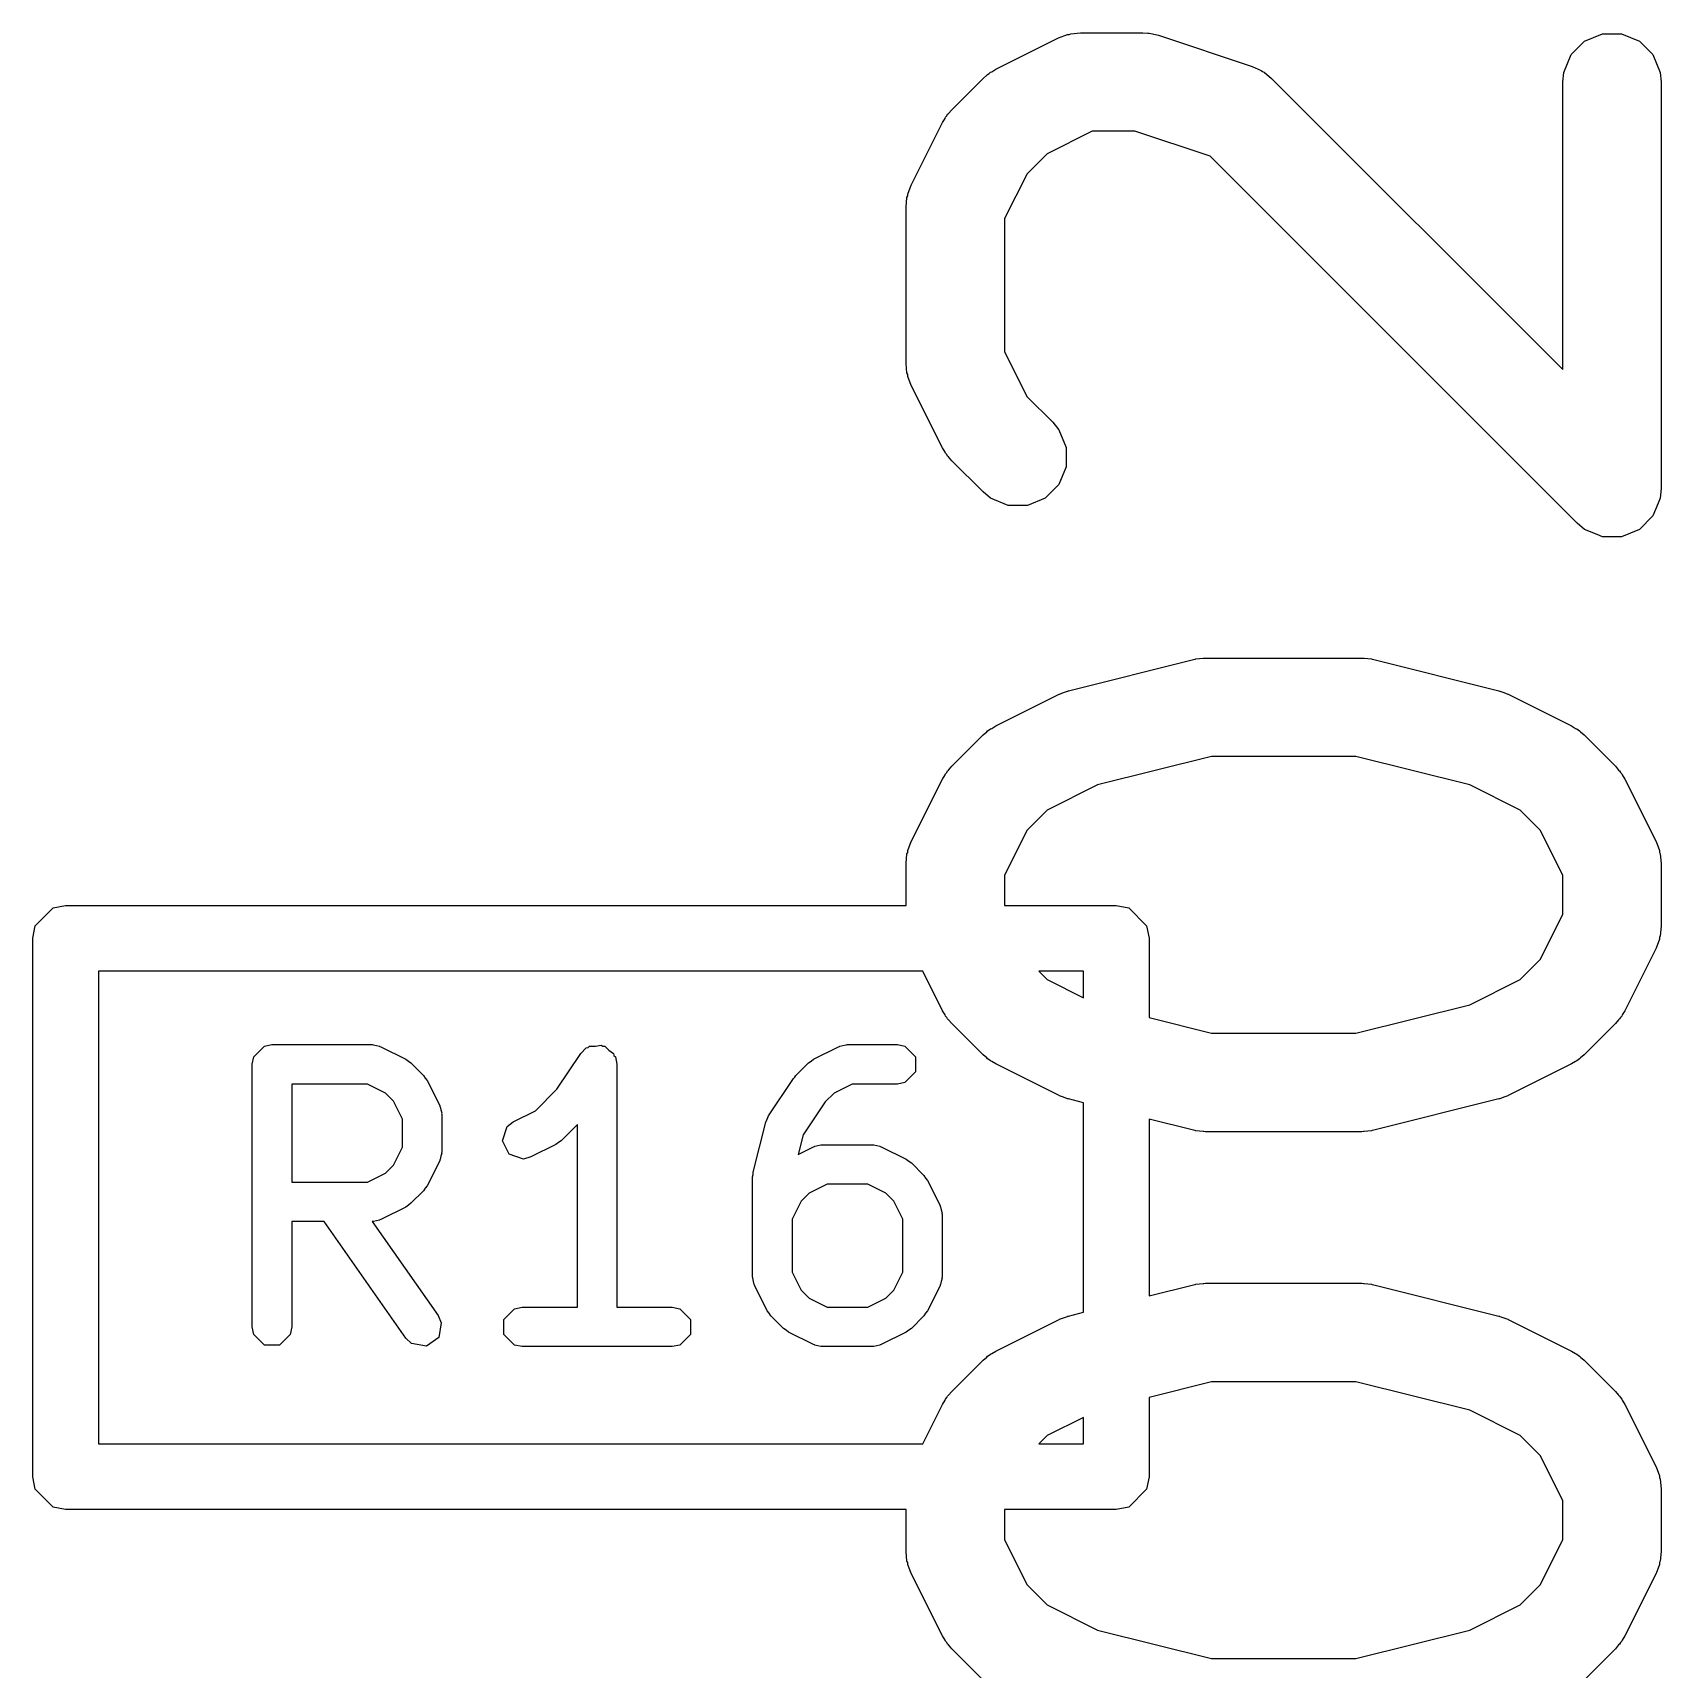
# Model space of a CAD drawing. Header units: millimetres. Extents: x 129 to 276, y -185 to -58.
# Drawn here: x 198.9 to 201.38, y -84.453 to -81.961 of the extents above; entities that cross this region are included whole.
import ezdxf

# ---------------------------------------------------------------- set-up
doc = ezdxf.new("R2010")
doc.units = ezdxf.units.MM
doc.layers.add('F.Fab', color=9, linetype='CONTINUOUS', true_color=0xafafaf)

msp = doc.modelspace()

# ---------------------------------------------------------------- linework, layer by layer
at = {"layer": 'F.Fab', "linetype": 'CONTINUOUS'}
for p, q in [((200.366516, -82.016251), (200.461754, -81.968632)), ((200.461754, -81.968632), (200.475485, -81.963377)), ((200.475485, -81.963377), (200.478174, -81.963185)), ((200.478174, -81.963185), (200.480663, -81.962155)), ((200.480663, -81.962155), (200.495295, -81.960714)), ((200.495295, -81.960714), (200.590533, -81.960714)), ((200.590533, -81.960714), (200.597938, -81.961443)), ((200.597938, -81.961443), (200.599913, -81.961303)), ((200.599913, -81.961303), (200.60251, -81.961893)), ((200.60251, -81.961893), (200.605165, -81.962155)), ((200.605165, -81.962155), (200.606996, -81.962913)), ((200.606996, -81.962913), (200.61425, -81.964563)), ((200.61425, -81.964563), (200.757107, -82.012182)), ((201.242459, -81.994046), (201.263151, -81.973354)), ((201.263151, -81.973354), (201.290187, -81.962155)), ((201.290187, -81.962155), (201.319451, -81.962155)), ((201.319451, -81.962155), (201.346487, -81.973354)), ((201.346487, -81.973354), (201.367179, -81.994046)), ((201.23126, -82.021082), (201.242459, -81.994046)), ((201.367179, -81.994046), (201.378378, -82.021082)), ((200.299405, -82.077919), (200.347024, -82.0303)), ((200.347024, -82.0303), (200.352773, -82.025581)), ((200.352773, -82.025581), (200.354073, -82.024083)), ((200.354073, -82.024083), (200.356332, -82.022661)), ((200.356332, -82.022661), (200.358389, -82.020973)), ((200.358389, -82.020973), (200.360216, -82.020215)), ((200.360216, -82.020215), (200.366516, -82.016251)), ((200.757107, -82.012182), (200.770532, -82.018176)), ((200.770532, -82.018176), (200.772567, -82.019941)), ((200.772567, -82.019941), (200.775058, -82.020973)), ((200.775058, -82.020973), (200.786423, -82.0303)), ((200.786423, -82.0303), (201.229819, -82.473695)), ((201.229819, -82.035714), (201.23126, -82.021082)), ((201.378378, -82.021082), (201.379819, -82.035714)), ((201.229819, -82.473695), (201.229819, -82.035714)), ((201.379819, -82.035714), (201.379819, -82.654761)), ((200.294686, -82.083668), (200.299405, -82.077919)), ((200.237737, -82.192649), (200.285356, -82.097411)), ((200.285356, -82.097411), (200.28932, -82.091111)), ((200.28932, -82.091111), (200.290078, -82.089284)), ((200.290078, -82.089284), (200.291766, -82.087227)), ((200.291766, -82.087227), (200.293188, -82.084968)), ((200.293188, -82.084968), (200.294686, -82.083668)), ((200.513, -82.110714), (200.444484, -82.144972)), ((200.578363, -82.110714), (200.513, -82.110714)), ((200.692876, -82.148885), (200.578363, -82.110714)), ((200.444484, -82.144972), (200.414077, -82.175379)), ((201.251786, -82.707794), (200.692876, -82.148885)), ((200.414077, -82.175379), (200.379819, -82.243895)), ((200.232482, -82.206381), (200.237737, -82.192649)), ((200.229819, -82.22619), (200.23126, -82.211558)), ((200.229819, -82.464285), (200.229819, -82.22619)), ((200.23126, -82.211558), (200.232291, -82.209068)), ((200.232291, -82.209068), (200.232482, -82.206381)), ((200.379819, -82.243895), (200.379819, -82.44658)), ((200.379819, -82.44658), (200.414077, -82.515096)), ((200.23126, -82.478917), (200.229819, -82.464285)), ((200.232291, -82.481406), (200.23126, -82.478917)), ((200.232482, -82.484094), (200.232291, -82.481406)), ((200.237737, -82.497826), (200.232482, -82.484094)), ((200.285356, -82.593064), (200.237737, -82.497826)), ((200.414077, -82.515096), (200.45309, -82.554109)), ((200.45309, -82.554109), (200.462417, -82.565474)), ((200.462417, -82.565474), (200.473616, -82.59251)), ((200.28932, -82.599363), (200.285356, -82.593064)), ((200.290078, -82.601191), (200.28932, -82.599363)), ((200.291766, -82.603247), (200.290078, -82.601191)), ((200.293188, -82.605507), (200.291766, -82.603247)), ((200.473616, -82.59251), (200.473616, -82.621773)), ((200.294686, -82.606806), (200.293188, -82.605507)), ((200.299405, -82.612556), (200.294686, -82.606806)), ((200.347024, -82.660175), (200.299405, -82.612556)), ((200.473616, -82.621773), (200.462417, -82.648809)), ((200.462417, -82.648809), (200.441724, -82.669502)), ((200.358389, -82.669502), (200.347024, -82.660175)), ((200.385425, -82.680701), (200.358389, -82.669502)), ((200.441724, -82.669502), (200.414688, -82.680701)), ((201.375098, -82.677311), (201.36718, -82.696429)), ((201.378378, -82.669393), (201.375098, -82.677311)), ((201.379819, -82.654761), (201.378378, -82.669393)), ((200.414688, -82.680701), (200.385425, -82.680701)), ((201.36718, -82.696429), (201.346487, -82.717121)), ((201.263151, -82.717122), (201.251786, -82.707794)), ((201.282268, -82.72504), (201.263151, -82.717122)), ((201.290187, -82.72832), (201.282268, -82.72504)), ((201.290188, -82.72832), (201.290187, -82.72832)), ((201.319451, -82.72832), (201.290188, -82.72832)), ((201.346487, -82.717121), (201.319451, -82.72832)), ((200.477105, -82.962953), (200.667581, -82.915334)), ((200.667581, -82.915334), (200.670117, -82.914958)), ((200.670117, -82.914958), (200.671139, -82.914536)), ((200.671139, -82.914536), (200.676651, -82.913993)), ((200.676651, -82.913993), (200.682125, -82.913184)), ((200.682125, -82.913184), (200.683217, -82.913346)), ((200.683217, -82.913346), (200.685771, -82.913095)), ((200.685771, -82.913095), (200.923866, -82.913095)), ((200.923866, -82.913095), (200.926419, -82.913346)), ((200.926419, -82.913346), (200.927512, -82.913184)), ((200.927512, -82.913184), (200.932985, -82.913993)), ((200.932985, -82.913993), (200.938498, -82.914536)), ((200.938498, -82.914536), (200.939519, -82.914958)), ((200.939519, -82.914958), (200.942056, -82.915334)), ((200.942056, -82.915334), (201.132532, -82.962953)), ((200.366516, -83.016251), (200.461754, -82.968632)), ((200.461754, -82.968632), (200.462823, -82.968222)), ((200.462823, -82.968222), (200.463259, -82.9679)), ((200.463259, -82.9679), (200.469395, -82.965707)), ((200.469395, -82.965707), (200.475485, -82.963377)), ((200.475485, -82.963377), (200.476025, -82.963338)), ((200.476025, -82.963338), (200.477105, -82.962953)), ((201.132532, -82.962953), (201.133611, -82.963338)), ((201.133611, -82.963338), (201.134151, -82.963377)), ((201.134151, -82.963377), (201.140232, -82.965704)), ((201.140232, -82.965704), (201.146378, -82.9679)), ((201.146378, -82.9679), (201.146813, -82.968222)), ((201.146813, -82.968222), (201.147883, -82.968632)), ((201.147883, -82.968632), (201.243121, -83.016251)), ((200.347024, -83.0303), (200.352773, -83.025581)), ((200.352773, -83.025581), (200.354073, -83.024083)), ((200.354073, -83.024083), (200.356332, -83.022661)), ((200.356332, -83.022661), (200.358389, -83.020973)), ((200.358389, -83.020973), (200.360216, -83.020215)), ((200.360216, -83.020215), (200.366516, -83.016251)), ((201.243121, -83.016251), (201.249417, -83.020214)), ((201.249417, -83.020214), (201.251247, -83.020972)), ((201.251247, -83.020972), (201.253305, -83.022661)), ((201.253305, -83.022661), (201.255564, -83.024083)), ((201.255564, -83.024083), (201.256863, -83.025581)), ((201.256863, -83.025581), (201.262612, -83.030299)), ((200.299405, -83.077919), (200.347024, -83.0303)), ((201.262612, -83.030299), (201.310232, -83.077918)), ((200.294686, -83.083668), (200.299405, -83.077919)), ((200.695005, -83.063095), (200.521471, -83.106478)), ((200.914632, -83.063095), (200.695005, -83.063095)), ((201.088166, -83.106478), (200.914632, -83.063095)), ((201.310232, -83.077918), (201.31495, -83.083667)), ((200.237737, -83.192649), (200.285356, -83.097411)), ((200.285356, -83.097411), (200.28932, -83.091111)), ((200.28932, -83.091111), (200.290078, -83.089284)), ((200.290078, -83.089284), (200.291766, -83.087227)), ((200.291766, -83.087227), (200.293188, -83.084968)), ((200.293188, -83.084968), (200.294686, -83.083668)), ((201.31495, -83.083667), (201.31645, -83.084968)), ((201.31645, -83.084968), (201.317872, -83.087227)), ((201.317872, -83.087227), (201.31956, -83.089284)), ((201.31956, -83.089284), (201.320317, -83.091111)), ((201.320317, -83.091111), (201.324282, -83.097411)), ((201.324282, -83.097411), (201.371901, -83.192649)), ((200.521471, -83.106478), (200.444484, -83.144972)), ((201.165153, -83.144972), (201.088166, -83.106478)), ((200.444484, -83.144972), (200.414077, -83.175379)), ((201.195561, -83.175379), (201.165153, -83.144972)), ((200.414077, -83.175379), (200.379819, -83.243895)), ((201.229819, -83.243895), (201.195561, -83.175379)), ((200.232482, -83.206381), (200.237737, -83.192649)), ((201.371901, -83.192649), (201.377156, -83.20638)), ((200.229819, -83.22619), (200.23126, -83.211558)), ((200.229819, -83.29), (200.229819, -83.22619)), ((200.23126, -83.211558), (200.232291, -83.209068)), ((200.232291, -83.209068), (200.232482, -83.206381)), ((201.377156, -83.20638), (201.377347, -83.209069)), ((201.377347, -83.209069), (201.378378, -83.211558)), ((201.378378, -83.211558), (201.379819, -83.22619)), ((201.379819, -83.22619), (201.379819, -83.321428)), ((200.379819, -83.243895), (200.379819, -83.29)), ((201.229819, -83.303723), (201.229819, -83.243895)), ((198.903806, -83.320866), (198.930866, -83.293806)), ((198.930866, -83.293806), (198.95, -83.29)), ((198.95, -83.29), (200.229819, -83.29)), ((200.379819, -83.29), (200.55, -83.29)), ((200.55, -83.29), (200.569134, -83.293806)), ((200.569134, -83.293806), (200.596194, -83.320866)), ((198.9, -83.34), (198.903806, -83.320866)), ((200.596194, -83.320866), (200.6, -83.34)), ((201.195561, -83.372238), (201.229819, -83.303723)), ((201.379819, -83.321428), (201.378378, -83.33606)), ((198.9, -84.16), (198.9, -83.34)), ((200.6, -83.34), (200.6, -83.460771)), ((201.377156, -83.341238), (201.371901, -83.354969)), ((201.377347, -83.338548), (201.377156, -83.341238)), ((201.378378, -83.33606), (201.377347, -83.338548)), ((201.165153, -83.402645), (201.195561, -83.372238)), ((201.371901, -83.354969), (201.324282, -83.450207)), ((199, -83.39), (199, -84.11)), ((200.255252, -83.39), (199, -83.39)), ((200.285356, -83.450207), (200.255252, -83.39)), ((200.431838, -83.39), (200.444484, -83.402646)), ((200.5, -83.39), (200.431838, -83.39)), ((200.5, -83.430403), (200.5, -83.39)), ((200.444484, -83.402646), (200.5, -83.430403)), ((201.088166, -83.441139), (201.165153, -83.402645)), ((200.28932, -83.456506), (200.285356, -83.450207)), ((200.914632, -83.484523), (201.088166, -83.441139)), ((201.324282, -83.450207), (201.320317, -83.456506)), ((200.290078, -83.458334), (200.28932, -83.456506)), ((200.291766, -83.46039), (200.290078, -83.458334)), ((200.293188, -83.46265), (200.291766, -83.46039)), ((200.294686, -83.463949), (200.293188, -83.46265)), ((200.299405, -83.469699), (200.294686, -83.463949)), ((200.347024, -83.517318), (200.299405, -83.469699)), ((200.6, -83.460771), (200.695005, -83.484523)), ((201.310232, -83.4697), (201.262612, -83.517319)), ((201.31495, -83.46395), (201.310232, -83.4697)), ((201.31645, -83.46265), (201.31495, -83.46395)), ((201.317872, -83.46039), (201.31645, -83.46265)), ((201.31956, -83.458334), (201.317872, -83.46039)), ((201.320317, -83.456506), (201.31956, -83.458334)), ((200.695005, -83.484523), (200.914632, -83.484523)), ((199.234286, -83.531927), (199.23657, -83.520446)), ((199.23657, -83.520446), (199.252805, -83.504211)), ((199.252805, -83.504211), (199.264286, -83.501927)), ((199.264286, -83.501927), (199.416667, -83.501927)), ((199.416667, -83.501927), (199.418141, -83.50222)), ((199.418141, -83.50222), (199.418793, -83.502003)), ((199.418793, -83.502003), (199.423429, -83.503272)), ((199.423429, -83.503272), (199.428148, -83.504211)), ((199.428148, -83.504211), (199.428634, -83.504697)), ((199.428634, -83.504697), (199.430084, -83.505094)), ((199.430084, -83.505094), (199.468179, -83.524142)), ((199.468179, -83.524142), (199.471982, -83.527094)), ((199.698116, -83.569954), (199.734563, -83.515286)), ((199.734563, -83.515286), (199.742832, -83.507)), ((199.742832, -83.507), (199.745859, -83.506394)), ((199.745859, -83.506394), (199.748043, -83.504211)), ((199.748043, -83.504211), (199.756776, -83.504211)), ((199.756776, -83.504211), (199.765346, -83.502497)), ((199.765346, -83.502497), (199.767917, -83.504211)), ((199.767917, -83.504211), (199.771005, -83.504211)), ((199.771005, -83.504211), (199.777181, -83.510387)), ((199.777181, -83.510387), (199.784451, -83.515234)), ((199.784451, -83.515234), (199.785056, -83.518262)), ((199.785056, -83.518262), (199.78724, -83.520446)), ((199.78724, -83.520446), (199.789524, -83.531927)), ((200.085173, -83.527084), (200.088964, -83.524142)), ((200.088964, -83.524142), (200.12706, -83.505094)), ((200.12706, -83.505094), (200.128508, -83.504697)), ((200.128508, -83.504697), (200.128995, -83.504211)), ((200.128995, -83.504211), (200.133706, -83.503273)), ((200.133706, -83.503273), (200.13835, -83.502002)), ((200.13835, -83.502002), (200.139003, -83.502219)), ((200.139003, -83.502219), (200.140476, -83.501927)), ((200.140476, -83.501927), (200.216666, -83.501927)), ((200.216666, -83.501927), (200.228147, -83.504211)), ((200.228147, -83.504211), (200.244382, -83.520446)), ((200.244382, -83.520446), (200.244382, -83.543408)), ((200.352773, -83.522036), (200.347024, -83.517318)), ((200.354073, -83.523535), (200.352773, -83.522036)), ((200.356332, -83.524956), (200.354073, -83.523535)), ((200.358389, -83.526645), (200.356332, -83.524956)), ((201.253305, -83.524956), (201.251247, -83.526646)), ((201.255564, -83.523535), (201.253305, -83.524956)), ((201.256863, -83.522036), (201.255564, -83.523535)), ((201.262612, -83.517319), (201.256863, -83.522036)), ((199.234286, -83.931927), (199.234286, -83.531927)), ((199.471982, -83.527094), (199.475975, -83.529762)), ((199.475975, -83.529762), (199.495023, -83.548809)), ((199.495023, -83.548809), (199.497699, -83.552815)), ((199.789524, -83.531927), (199.789524, -83.901927)), ((200.058371, -83.553381), (200.060471, -83.551275)), ((200.060471, -83.551275), (200.06212, -83.548809)), ((200.06212, -83.548809), (200.081167, -83.529761)), ((200.081167, -83.529761), (200.085173, -83.527084)), ((200.244382, -83.543408), (200.228147, -83.559643)), ((200.360216, -83.527402), (200.358389, -83.526645)), ((200.366516, -83.531367), (200.360216, -83.527402)), ((200.461754, -83.578986), (200.366516, -83.531367)), ((201.243121, -83.531367), (201.147883, -83.578986)), ((201.249417, -83.527403), (201.243121, -83.531367)), ((201.251247, -83.526646), (201.249417, -83.527403)), ((199.409584, -83.561927), (199.294286, -83.561927)), ((199.294286, -83.561927), (199.294286, -83.711451)), ((199.436991, -83.57563), (199.409584, -83.561927)), ((199.449153, -83.587793), (199.436991, -83.57563)), ((199.497699, -83.552815), (199.500642, -83.556606)), ((199.500642, -83.556606), (199.51969, -83.594702)), ((199.665562, -83.602509), (199.698116, -83.569954)), ((200.020276, -83.610524), (200.058371, -83.553381)), ((200.120151, -83.57563), (200.106645, -83.589135)), ((200.147559, -83.561927), (200.120151, -83.57563)), ((200.216666, -83.561927), (200.147559, -83.561927)), ((200.228147, -83.559643), (200.216666, -83.561927)), ((199.462857, -83.6152), (199.449153, -83.587793)), ((199.51969, -83.594702), (199.520086, -83.59615)), ((199.520086, -83.59615), (199.520573, -83.596637)), ((199.520573, -83.596637), (199.52151, -83.601348)), ((199.52151, -83.601348), (199.522782, -83.605992)), ((200.106645, -83.589135), (200.073081, -83.639483)), ((200.462823, -83.579395), (200.461754, -83.578986)), ((200.463259, -83.579718), (200.462823, -83.579395)), ((200.469395, -83.58191), (200.463259, -83.579718)), ((200.475485, -83.584241), (200.469395, -83.58191)), ((200.476025, -83.584279), (200.475485, -83.584241)), ((200.477105, -83.584665), (200.476025, -83.584279)), ((200.5, -83.590388), (200.477105, -83.584665)), ((200.5, -83.90961), (200.5, -83.590388)), ((201.132532, -83.584665), (200.942056, -83.632284)), ((201.133611, -83.584279), (201.132532, -83.584665)), ((201.134151, -83.584241), (201.133611, -83.584279)), ((201.140232, -83.581913), (201.134151, -83.584241)), ((201.146378, -83.579718), (201.140232, -83.581913)), ((201.146813, -83.579395), (201.146378, -83.579718)), ((201.147883, -83.578986), (201.146813, -83.579395)), ((199.462857, -83.658177), (199.462857, -83.6152)), ((199.522782, -83.605992), (199.522564, -83.606645)), ((199.522564, -83.606645), (199.522857, -83.608118)), ((199.522857, -83.608118), (199.522857, -83.66526)), ((199.622574, -83.626558), (199.631821, -83.61938)), ((199.631821, -83.61938), (199.665562, -83.602509)), ((199.729524, -83.6234), (199.704546, -83.648378)), ((199.729524, -83.901927), (199.729524, -83.6234)), ((199.997086, -83.69608), (200.016134, -83.619889)), ((200.016134, -83.619889), (200.018317, -83.615267)), ((200.018317, -83.615267), (200.020276, -83.610524)), ((200.667581, -83.632284), (200.6, -83.615388)), ((200.6, -83.615388), (200.6, -83.88461)), ((199.615314, -83.648339), (199.622574, -83.626558)), ((199.625583, -83.668877), (199.615314, -83.648339)), ((199.700553, -83.651045), (199.69675, -83.653998)), ((199.704546, -83.648378), (199.700553, -83.651045)), ((200.073081, -83.639483), (200.065671, -83.669121)), ((200.670117, -83.632659), (200.667581, -83.632284)), ((200.671139, -83.633082), (200.670117, -83.632659)), ((200.676651, -83.633624), (200.671139, -83.633082)), ((200.682125, -83.634434), (200.676651, -83.633624)), ((200.683217, -83.634271), (200.682125, -83.634434)), ((200.685771, -83.634523), (200.683217, -83.634271)), ((200.923866, -83.634523), (200.685771, -83.634523)), ((200.926419, -83.634271), (200.923866, -83.634523)), ((200.927512, -83.634434), (200.926419, -83.634271)), ((200.932985, -83.633624), (200.927512, -83.634434)), ((200.938498, -83.633082), (200.932985, -83.633624)), ((200.939519, -83.632659), (200.938498, -83.633082)), ((200.942056, -83.632284), (200.939519, -83.632659)), ((199.449153, -83.685584), (199.462857, -83.658177)), ((199.52151, -83.672029), (199.520573, -83.676741)), ((199.522782, -83.667386), (199.52151, -83.672029)), ((199.522857, -83.66526), (199.522564, -83.666732)), ((199.522564, -83.666732), (199.522782, -83.667386)), ((199.647364, -83.676137), (199.625583, -83.668877)), ((199.658655, -83.673046), (199.647364, -83.676137)), ((199.69675, -83.653998), (199.658655, -83.673046)), ((200.065671, -83.669121), (200.088964, -83.657475)), ((200.088964, -83.657475), (200.090412, -83.657078)), ((200.090412, -83.657078), (200.090899, -83.656592)), ((200.090899, -83.656592), (200.09561, -83.655654)), ((200.09561, -83.655654), (200.100254, -83.654383)), ((200.100254, -83.654383), (200.100907, -83.6546)), ((200.100907, -83.6546), (200.10238, -83.654308)), ((200.10238, -83.654308), (200.178571, -83.654308)), ((200.178571, -83.654308), (200.180045, -83.654601)), ((200.180045, -83.654601), (200.180697, -83.654384)), ((200.180697, -83.654384), (200.185333, -83.655653)), ((200.185333, -83.655653), (200.190052, -83.656592)), ((200.190052, -83.656592), (200.190538, -83.657078)), ((200.190538, -83.657078), (200.191988, -83.657475)), ((200.191988, -83.657475), (200.230083, -83.676523)), ((199.409584, -83.711451), (199.436991, -83.697747)), ((199.436991, -83.697747), (199.449153, -83.685584)), ((199.51969, -83.678676), (199.500642, -83.716772)), ((199.520086, -83.677227), (199.51969, -83.678676)), ((199.520573, -83.676741), (199.520086, -83.677227)), ((199.99619, -83.703356), (199.996907, -83.699749)), ((199.996907, -83.699749), (199.997086, -83.69608)), ((200.230083, -83.676523), (200.233879, -83.67947)), ((200.233879, -83.67947), (200.237879, -83.682142)), ((200.237879, -83.682142), (200.256926, -83.701189)), ((199.294286, -83.711451), (199.409584, -83.711451)), ((199.495023, -83.724569), (199.475975, -83.743616)), ((199.497699, -83.720562), (199.495023, -83.724569)), ((199.500642, -83.716772), (199.497699, -83.720562)), ((199.99619, -83.855737), (199.99619, -83.703356)), ((200.109463, -83.714308), (200.082055, -83.728012)), ((200.171488, -83.714308), (200.109463, -83.714308)), ((200.198894, -83.728011), (200.171488, -83.714308)), ((200.256926, -83.701189), (200.259597, -83.705186)), ((200.259597, -83.705186), (200.262547, -83.708987)), ((200.262547, -83.708987), (200.281594, -83.747083)), ((199.468179, -83.749236), (199.430084, -83.768284)), ((199.471982, -83.746283), (199.468179, -83.749236)), ((199.475975, -83.743616), (199.471982, -83.746283)), ((200.069893, -83.740173), (200.05619, -83.767581)), ((200.082055, -83.728012), (200.069893, -83.740173)), ((200.211058, -83.740175), (200.198894, -83.728011)), ((200.224761, -83.76758), (200.211058, -83.740175)), ((200.281594, -83.747083), (200.28199, -83.748531)), ((200.28199, -83.748531), (200.282477, -83.749018)), ((200.282477, -83.749018), (200.283415, -83.753737)), ((199.343904, -83.771451), (199.294286, -83.771451)), ((199.294286, -83.771451), (199.294286, -83.931927)), ((199.46828, -83.94913), (199.343904, -83.771451)), ((199.418141, -83.771157), (199.417085, -83.771367)), ((199.417085, -83.771367), (199.517434, -83.914723)), ((199.418793, -83.771375), (199.418141, -83.771157)), ((199.423429, -83.770105), (199.418793, -83.771375)), ((199.428148, -83.769167), (199.423429, -83.770105)), ((199.428634, -83.76868), (199.428148, -83.769167)), ((199.430084, -83.768284), (199.428634, -83.76868)), ((200.05619, -83.767581), (200.05619, -83.848654)), ((200.224761, -83.848655), (200.224761, -83.76758)), ((200.283415, -83.753737), (200.284685, -83.758373)), ((200.284685, -83.758373), (200.284467, -83.759024)), ((200.284467, -83.759024), (200.284761, -83.760499)), ((200.284761, -83.760499), (200.284761, -83.855737)), ((200.05619, -83.848654), (200.069893, -83.87606)), ((200.211057, -83.876062), (200.224761, -83.848655)), ((199.996483, -83.857211), (199.99619, -83.855737)), ((199.996266, -83.857863), (199.996483, -83.857211)), ((199.997535, -83.862499), (199.996266, -83.857863)), ((199.998474, -83.867218), (199.997535, -83.862499)), ((199.99896, -83.867704), (199.998474, -83.867218)), ((199.999357, -83.869154), (199.99896, -83.867704)), ((200.018405, -83.907249), (199.999357, -83.869154)), ((200.281594, -83.869153), (200.262547, -83.907248)), ((200.28199, -83.867704), (200.281594, -83.869153)), ((200.282477, -83.867218), (200.28199, -83.867704)), ((200.283415, -83.862498), (200.282477, -83.867218)), ((200.284685, -83.857863), (200.283415, -83.862498)), ((200.284761, -83.855737), (200.284467, -83.857211)), ((200.284467, -83.857211), (200.284685, -83.857863)), ((200.6, -83.88461), (200.667581, -83.867715)), ((200.667581, -83.867715), (200.670117, -83.867339)), ((200.670117, -83.867339), (200.671139, -83.866917)), ((200.671139, -83.866917), (200.676651, -83.866374)), ((200.676651, -83.866374), (200.682125, -83.865565)), ((200.682125, -83.865565), (200.683217, -83.865727)), ((200.683217, -83.865727), (200.685771, -83.865476)), ((200.685771, -83.865476), (200.923866, -83.865476)), ((200.923866, -83.865476), (200.926419, -83.865727)), ((200.926419, -83.865727), (200.927512, -83.865565)), ((200.927512, -83.865565), (200.932985, -83.866374)), ((200.932985, -83.866374), (200.938498, -83.866917)), ((200.938498, -83.866917), (200.939519, -83.867339)), ((200.939519, -83.867339), (200.942056, -83.867715)), ((200.942056, -83.867715), (201.132532, -83.915334)), ((200.069893, -83.87606), (200.082057, -83.888225)), ((200.082057, -83.888225), (200.109462, -83.901927)), ((200.171489, -83.901927), (200.198896, -83.888223)), ((200.198896, -83.888223), (200.211057, -83.876062)), ((199.517434, -83.914723), (199.522146, -83.925438)), ((199.617522, -83.920446), (199.633757, -83.904211)), ((199.617522, -83.943408), (199.617522, -83.920446)), ((199.633757, -83.904211), (199.645238, -83.901927)), ((199.645238, -83.901927), (199.729524, -83.901927)), ((199.789524, -83.901927), (199.873809, -83.901927)), ((199.873809, -83.901927), (199.88529, -83.904211)), ((199.88529, -83.904211), (199.901525, -83.920446)), ((199.901525, -83.920446), (199.901525, -83.943408)), ((200.021352, -83.911045), (200.018405, -83.907249)), ((200.024024, -83.915045), (200.021352, -83.911045)), ((200.043071, -83.934092), (200.024024, -83.915045)), ((200.109462, -83.901927), (200.171489, -83.901927)), ((200.256927, -83.915045), (200.237879, -83.934093)), ((200.259597, -83.911048), (200.256927, -83.915045)), ((200.262547, -83.907248), (200.259597, -83.911048)), ((200.366516, -83.968632), (200.461754, -83.921013)), ((200.461754, -83.921013), (200.462823, -83.920603)), ((200.462823, -83.920603), (200.463259, -83.920281)), ((200.463259, -83.920281), (200.469395, -83.918088)), ((200.469395, -83.918088), (200.475485, -83.915758)), ((200.475485, -83.915758), (200.476025, -83.915719)), ((200.476025, -83.915719), (200.477105, -83.915334)), ((200.477105, -83.915334), (200.5, -83.90961)), ((201.132532, -83.915334), (201.133611, -83.915719)), ((201.133611, -83.915719), (201.134151, -83.915758)), ((201.134151, -83.915758), (201.140232, -83.918085)), ((201.140232, -83.918085), (201.146378, -83.920281)), ((201.146378, -83.920281), (201.146813, -83.920603)), ((201.146813, -83.920603), (201.147883, -83.921013)), ((201.147883, -83.921013), (201.243121, -83.968632)), ((199.23657, -83.943408), (199.234286, -83.931927)), ((199.252805, -83.959643), (199.23657, -83.943408)), ((199.292002, -83.943408), (199.275767, -83.959643)), ((199.294286, -83.931927), (199.292002, -83.943408)), ((199.476735, -83.957226), (199.46828, -83.94913)), ((199.518156, -83.948049), (199.499345, -83.961216)), ((199.522146, -83.925438), (199.518156, -83.948049)), ((199.633757, -83.959643), (199.617522, -83.943408)), ((199.901525, -83.943408), (199.88529, -83.959643)), ((200.047065, -83.936761), (200.043071, -83.934092)), ((200.050869, -83.939713), (200.047065, -83.936761)), ((200.088964, -83.95876), (200.050869, -83.939713)), ((200.230082, -83.939713), (200.191987, -83.95876)), ((200.233882, -83.936762), (200.230082, -83.939713)), ((200.237879, -83.934093), (200.233882, -83.936762)), ((199.275767, -83.959643), (199.252805, -83.959643)), ((199.499345, -83.961216), (199.476735, -83.957226)), ((199.645238, -83.961927), (199.633757, -83.959643)), ((199.873809, -83.961927), (199.645238, -83.961927)), ((199.88529, -83.959643), (199.873809, -83.961927)), ((200.090412, -83.959156), (200.088964, -83.95876)), ((200.090899, -83.959643), (200.090412, -83.959156)), ((200.095618, -83.960581), (200.090899, -83.959643)), ((200.100254, -83.961851), (200.095618, -83.960581)), ((200.100905, -83.961633), (200.100254, -83.961851)), ((200.10238, -83.961927), (200.100905, -83.961633)), ((200.178571, -83.961927), (200.10238, -83.961927)), ((200.180045, -83.961633), (200.178571, -83.961927)), ((200.180697, -83.961851), (200.180045, -83.961633)), ((200.185332, -83.960581), (200.180697, -83.961851)), ((200.190052, -83.959643), (200.185332, -83.960581)), ((200.190538, -83.959156), (200.190052, -83.959643)), ((200.191987, -83.95876), (200.190538, -83.959156)), ((200.354073, -83.976464), (200.356332, -83.975042)), ((200.356332, -83.975042), (200.358389, -83.973354)), ((200.358389, -83.973354), (200.360216, -83.972596)), ((200.360216, -83.972596), (200.366516, -83.968632)), ((201.243121, -83.968632), (201.249417, -83.972595)), ((201.249417, -83.972595), (201.251247, -83.973353)), ((201.251247, -83.973353), (201.253305, -83.975042)), ((201.253305, -83.975042), (201.255564, -83.976464)), ((200.299405, -84.0303), (200.347024, -83.982681)), ((200.347024, -83.982681), (200.352773, -83.977962)), ((200.352773, -83.977962), (200.354073, -83.976464)), ((201.255564, -83.976464), (201.256863, -83.977962)), ((201.256863, -83.977962), (201.262612, -83.98268)), ((201.262612, -83.98268), (201.310232, -84.030299)), ((200.695005, -84.015476), (200.6, -84.039226)), ((200.914632, -84.015476), (200.695005, -84.015476)), ((201.088166, -84.058859), (200.914632, -84.015476)), ((200.255252, -84.11), (200.285356, -84.049792)), ((200.285356, -84.049792), (200.28932, -84.043492)), ((200.28932, -84.043492), (200.290078, -84.041665)), ((200.290078, -84.041665), (200.291766, -84.039608)), ((200.291766, -84.039608), (200.293188, -84.037349)), ((200.293188, -84.037349), (200.294686, -84.036049)), ((200.294686, -84.036049), (200.299405, -84.0303)), ((200.6, -84.039226), (200.6, -84.16)), ((201.310232, -84.030299), (201.31495, -84.036048)), ((201.31495, -84.036048), (201.31645, -84.037349)), ((201.31645, -84.037349), (201.317872, -84.039608)), ((201.317872, -84.039608), (201.31956, -84.041665)), ((201.31956, -84.041665), (201.320317, -84.043492)), ((201.320317, -84.043492), (201.324282, -84.049792)), ((201.324282, -84.049792), (201.371901, -84.14503)), ((200.5, -84.069594), (200.444484, -84.097353)), ((200.5, -84.11), (200.5, -84.069594)), ((201.165153, -84.097353), (201.088166, -84.058859)), ((200.444484, -84.097353), (200.431837, -84.11)), ((201.195561, -84.12776), (201.165153, -84.097353)), ((199, -84.11), (200.255252, -84.11)), ((200.431837, -84.11), (200.5, -84.11)), ((201.229819, -84.196276), (201.195561, -84.12776)), ((201.371901, -84.14503), (201.377156, -84.158761)), ((198.903806, -84.179134), (198.9, -84.16)), ((200.6, -84.16), (200.596194, -84.179134)), ((201.377156, -84.158761), (201.377347, -84.16145)), ((201.377347, -84.16145), (201.378378, -84.163939)), ((201.378378, -84.163939), (201.379819, -84.178571)), ((198.930866, -84.206194), (198.903806, -84.179134)), ((200.596194, -84.179134), (200.569134, -84.206194)), ((201.229819, -84.256104), (201.229819, -84.196276)), ((201.379819, -84.178571), (201.379819, -84.273809)), ((198.95, -84.21), (198.930866, -84.206194)), ((200.229819, -84.21), (198.95, -84.21)), ((200.229819, -84.273809), (200.229819, -84.21)), ((200.55, -84.21), (200.379819, -84.21)), ((200.379819, -84.21), (200.379819, -84.256104)), ((200.569134, -84.206194), (200.55, -84.21)), ((200.23126, -84.288441), (200.229819, -84.273809)), ((200.379819, -84.256104), (200.414077, -84.32462)), ((201.195561, -84.324619), (201.229819, -84.256104)), ((201.379819, -84.273809), (201.378378, -84.288441)), ((200.232291, -84.29093), (200.23126, -84.288441)), ((200.232482, -84.293618), (200.232291, -84.29093)), ((200.237737, -84.30735), (200.232482, -84.293618)), ((201.377156, -84.293619), (201.371901, -84.30735)), ((201.377347, -84.290929), (201.377156, -84.293619)), ((201.378378, -84.288441), (201.377347, -84.290929)), ((200.285356, -84.402588), (200.237737, -84.30735)), ((201.371901, -84.30735), (201.324282, -84.402588)), ((200.414077, -84.32462), (200.444484, -84.355027)), ((201.165153, -84.355026), (201.195561, -84.324619)), ((200.444484, -84.355027), (200.521471, -84.39352)), ((201.088166, -84.39352), (201.165153, -84.355026)), ((200.521471, -84.39352), (200.695005, -84.436904)), ((200.914632, -84.436904), (201.088166, -84.39352)), ((200.28932, -84.408887), (200.285356, -84.402588)), ((200.290078, -84.410715), (200.28932, -84.408887)), ((200.291766, -84.412771), (200.290078, -84.410715)), ((200.293188, -84.415031), (200.291766, -84.412771)), ((200.294686, -84.41633), (200.293188, -84.415031)), ((200.299405, -84.42208), (200.294686, -84.41633)), ((200.347024, -84.469699), (200.299405, -84.42208)), ((201.310232, -84.422081), (201.262612, -84.4697)), ((201.31495, -84.416331), (201.310232, -84.422081)), ((201.31645, -84.415031), (201.31495, -84.416331)), ((201.317872, -84.412771), (201.31645, -84.415031)), ((201.31956, -84.410715), (201.317872, -84.412771)), ((201.320317, -84.408887), (201.31956, -84.410715)), ((201.324282, -84.402588), (201.320317, -84.408887)), ((200.695005, -84.436904), (200.914632, -84.436904))]:
    msp.add_line(p, q, dxfattribs=at)

doc.saveas('drawing.dxf')
